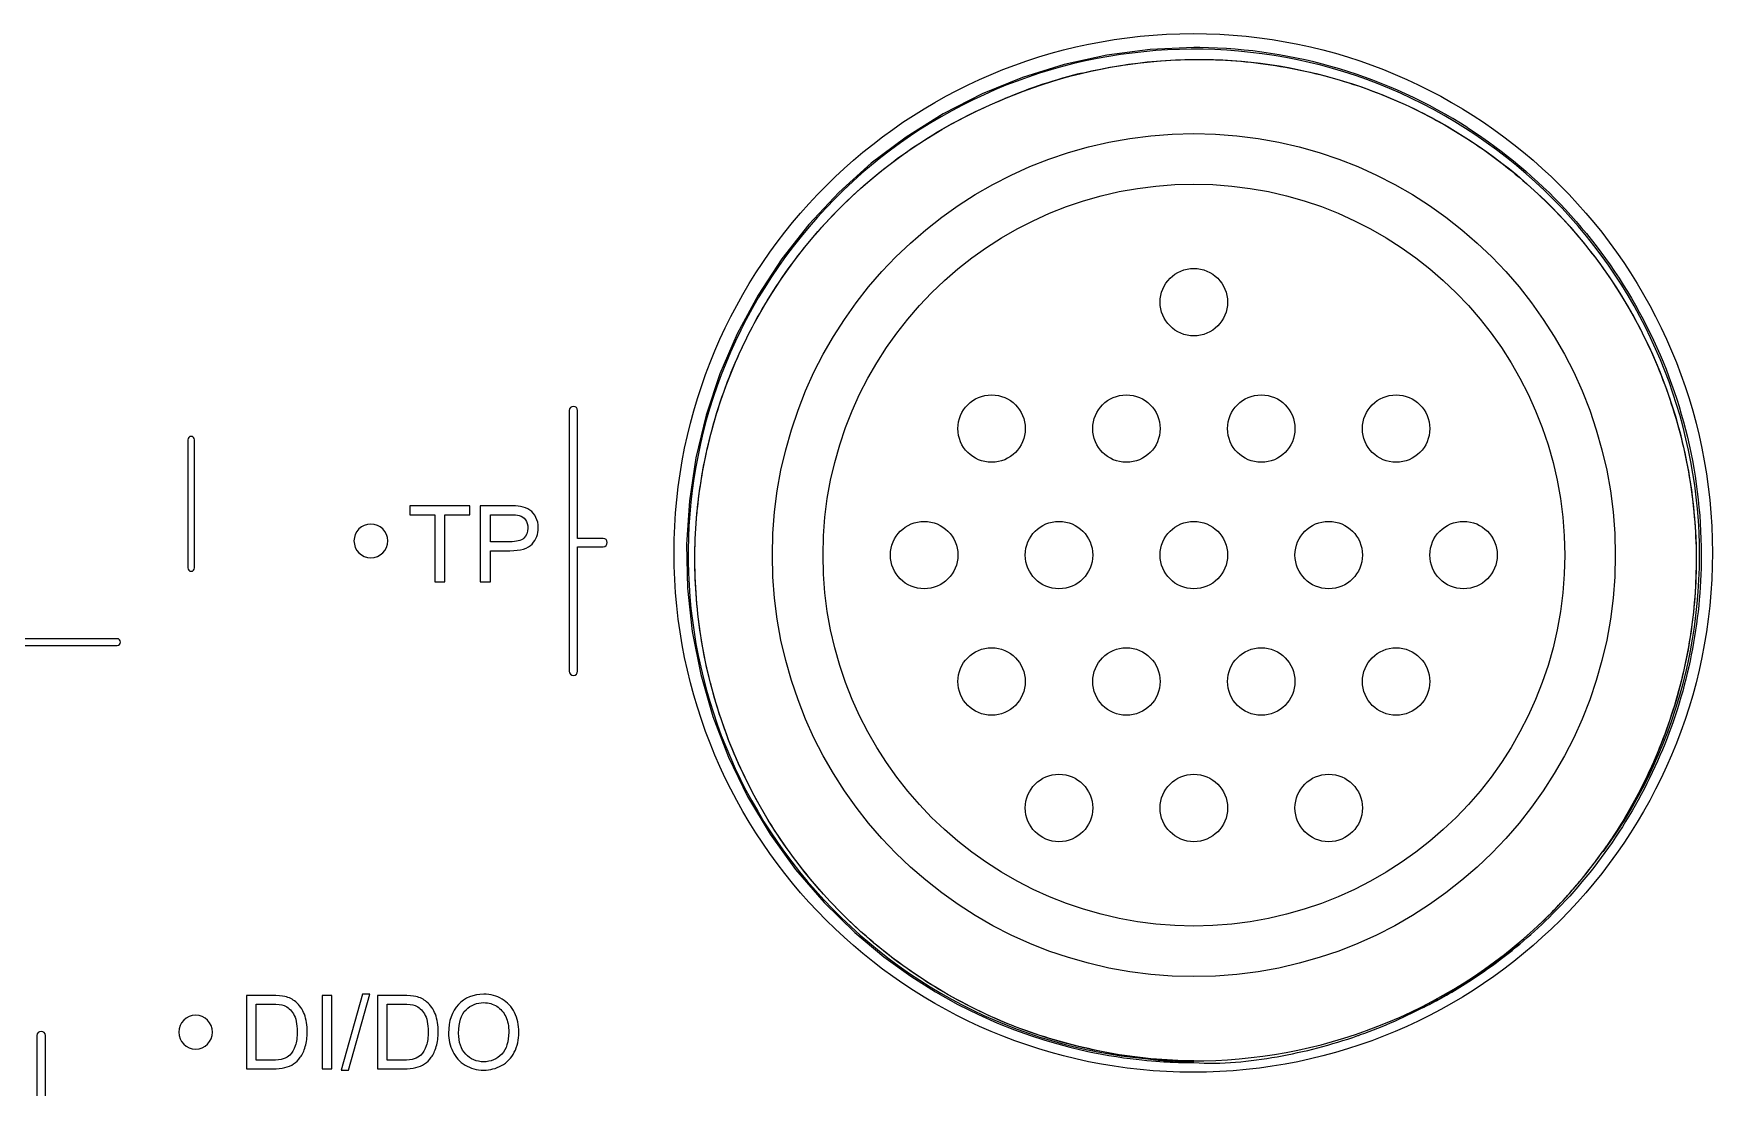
# Model space of a CAD drawing. Header units: millimetres. Extents: x 4086 to 8318, y 123 to 1549.
# Drawn here: x 7047.47 to 7097.27, y 1008.46 to 1039.71 of the extents above; entities that cross this region are included whole.
import ezdxf

# ---------------------------------------------------------------- set-up
doc = ezdxf.new("R2010")
doc.units = ezdxf.units.MM
doc.layers.add('20_ALL_FEATURES', color=7, linetype='Continuous')
doc.layers.add('layer 3', color=7, linetype='Continuous')

msp = doc.modelspace()

# ---------------------------------------------------------------- linework, layer by layer
at = {"layer": '20_ALL_FEATURES', "color": 7, "linetype": 'Continuous'}
for p, q in [((7090.015, 1036.915), (7090.041, 1036.898)), ((7096.934, 1024.259), (7096.934, 1024.221)), ((7094.142, 1015.643), (7094.131, 1015.627)), ((7090.029, 1011.594), (7090.007, 1011.58)), ((7079.388, 1009.481), (7079.342, 1009.49))]:
    msp.add_line(p, q, dxfattribs=at)
for points in [[(7081.885, 1039.3), (7080.59, 1039.244), (7079.305, 1039.077), (7078.039, 1038.801), (7076.802, 1038.416), (7075.603, 1037.926), (7074.45, 1037.335), (7073.352, 1036.647), (7072.317, 1035.868), (7071.353, 1035.002), (7070.468, 1034.056), (7069.666, 1033.038), (7068.956, 1031.955), (7068.341, 1030.814), (7067.827, 1029.625), (7067.417, 1028.396), (7067.114, 1027.136), (7066.92, 1025.855), (7066.838, 1024.562), (7066.867, 1023.266), (7067.007, 1021.979), (7067.257, 1020.707), (7067.616, 1019.463), (7068.081, 1018.253), (7068.648, 1017.088), (7069.313, 1015.976), (7070.071, 1014.925), (7070.917, 1013.944), (7071.826, 1013.055), (7072.688, 1012.336), (7073.485, 1011.762), (7074.217, 1011.3), (7074.887, 1010.926), (7075.499, 1010.622), (7076.058, 1010.373), (7076.569, 1010.17), (7077.035, 1010.003), (7077.462, 1009.865), (7077.851, 1009.751), (7078.207, 1009.656), (7078.534, 1009.578), (7078.832, 1009.513), (7079.106, 1009.459), (7079.358, 1009.414)], [(7079.358, 1009.414), (7079.588, 1009.376), (7079.8, 1009.345), (7079.995, 1009.319), (7080.174, 1009.298), (7080.339, 1009.28), (7080.491, 1009.265), (7080.631, 1009.252), (7080.76, 1009.242), (7080.879, 1009.234), (7080.989, 1009.227), (7081.091, 1009.221), (7081.184, 1009.216), (7081.271, 1009.213), (7081.351, 1009.21), (7081.425, 1009.207), (7081.493, 1009.205), (7081.556, 1009.204), (7081.615, 1009.202), (7081.669, 1009.202), (7081.719, 1009.201)]]:
    msp.add_lwpolyline(points, dxfattribs=at)
for centre, radius in [((7081.866, 1024.314), 15.4), ((7081.884, 1024.25), 12.5), ((7081.884, 1024.25), 11), ((7081.884, 1031.75), 1), ((7075.884, 1028), 1), ((7079.884, 1028), 1), ((7083.884, 1028), 1), ((7087.884, 1028), 1), ((7073.884, 1024.25), 1), ((7077.884, 1024.25), 1), ((7081.884, 1024.25), 1), ((7085.884, 1024.25), 1), ((7089.884, 1024.25), 1), ((7075.884, 1020.5), 1), ((7079.884, 1020.5), 1), ((7083.884, 1020.5), 1), ((7087.884, 1020.5), 1), ((7077.884, 1016.75), 1), ((7081.884, 1016.75), 1), ((7085.884, 1016.75), 1)]:
    msp.add_circle(centre, radius, dxfattribs=at)
for centre, radius, start, end in [((7081.885, 1024.309), 14.991, 89.3378, 89.9994), ((7081.884, 1024.251), 15.049, 57.3008, 89.3398), ((7081.884, 1024.25), 15, 324.0654, 315), ((7082.015, 1024.259), 14.692, 103.5517, 112.9863), ((7081.769, 1024.178), 15.031, 315.4945, 324.9352), ((7082.08, 1023.963), 14.653, 320.9459, 325.3273), ((7080.86, 1024.941), 16.217, 318.6966, 320.7472), ((7081.181, 1024.68), 15.803, 320.7442, 320.9802), ((7082.482, 1023.5), 14.048, 315.4411, 318.747), ((7081.766, 1024.193), 15.044, 306.5307, 315.4612), ((7081.869, 1024.268), 15.073, 306.0477, 314.9827), ((7081.776, 1024.183), 15.03, 300.3463, 306.5248), ((7081.877, 1024.262), 15.064, 302.7645, 306.0381), ((7081.88, 1024.256), 15.057, 299.8632, 302.6655), ((7081.762, 1024.213), 15.063, 289.6582, 297.9576), ((7081.766, 1024.2), 15.05, 297.9659, 300.3457), ((7081.895, 1024.23), 15.027, 297.4773, 299.8626), ((7081.722, 1024.327), 15.184, 289.3287, 289.6556), ((7081.885, 1024.253), 15.053, 269.3672, 269.9982)]:
    msp.add_arc(centre, radius, start, end, dxfattribs=at)
for points, knots in [([(7076.278, 1037.785), (7077.734, 1038.405), (7080.099, 1038.978), (7083.278, 1038.954), (7085.638, 1038.559), (7087.904, 1037.792), (7090.012, 1036.66), (7091.912, 1035.206), (7093.559, 1033.472), (7094.905, 1031.494), (7095.91, 1029.323), (7096.559, 1027.021), (7096.84, 1024.646), (7096.731, 1022.256), (7096.239, 1019.915), (7095.388, 1017.68), (7094.592, 1016.296), (7094.142, 1015.643)], [0, 0, 0, 0, 0.124638, 0.187163, 0.24969, 0.312214, 0.374737, 0.437264, 0.499791, 0.562314, 0.62484, 0.687367, 0.749894, 0.812418, 0.874945, 0.937473, 1, 1, 1, 1]), ([(7078.573, 1038.542), (7080.02, 1038.891), (7083.041, 1039.145), (7087.462, 1038.15), (7091.386, 1035.877), (7094.452, 1032.536), (7096.384, 1028.435), (7097.01, 1023.944), (7096.28, 1019.473), (7094.928, 1016.761), (7094.073, 1015.543)], [0, 0, 0, 0, 0.124993, 0.249986, 0.374983, 0.499982, 0.624983, 0.749986, 0.874991, 1, 1, 1, 1]), ([(7079.342, 1009.49), (7078.562, 1009.643), (7077.014, 1010.034), (7074.828, 1011.014), (7072.821, 1012.32), (7070.466, 1014.465), (7068.208, 1017.811), (7067.131, 1021.703), (7067.039, 1024.888), (7067.355, 1027.263), (7068.049, 1029.556), (7069.451, 1032.417), (7072.045, 1035.511), (7074.809, 1037.191), (7076.278, 1037.785)], [0, 0, 0, 0, 0.062605, 0.125203, 0.187794, 0.250384, 0.375182, 0.49998, 0.562585, 0.625191, 0.687797, 0.750402, 0.8752, 1, 1, 1, 1]), ([(7081.884, 1009.25), (7081.036, 1009.258), (7079.338, 1009.416), (7076.87, 1010.082), (7074.551, 1011.156), (7072.447, 1012.609), (7070.621, 1014.398), (7069.126, 1016.471), (7068.006, 1018.769), (7067.296, 1021.225), (7067.015, 1023.766), (7067.173, 1026.317), (7067.767, 1028.804), (7068.779, 1031.152), (7070.18, 1033.291), (7071.928, 1035.157), (7073.971, 1036.693), (7075.492, 1037.467), (7076.278, 1037.785)], [0, 0, 0, 0, 0.062503, 0.125008, 0.187509, 0.25, 0.312498, 0.374999, 0.437491, 0.499986, 0.562483, 0.624985, 0.687489, 0.749993, 0.812494, 0.874997, 0.937496, 1, 1, 1, 1]), ([(7090.041, 1036.898), (7091.09, 1036.222), (7093.026, 1034.6), (7095.234, 1031.531), (7096.619, 1028.013), (7096.934, 1025.507), (7096.934, 1024.259)], [0, 0, 0, 0, 0.25, 0.5, 0.75, 1, 1, 1, 1]), ([(7096.934, 1024.221), (7096.932, 1023.24), (7096.735, 1021.272), (7095.872, 1018.439), (7094.474, 1015.828), (7093.218, 1014.3), (7092.524, 1013.606)], [0, 0, 0, 0, 0.25, 0.5, 0.75, 1, 1, 1, 1]), ([(7081.886, 1009.2), (7082.708, 1009.137), (7083.954, 1009.277), (7085.567, 1009.619), (7086.358, 1009.862), (7086.748, 1009.999)], [0, 0, 0, 0, 0.499463, 0.749709, 1, 1, 1, 1])]:
    msp.add_open_spline(points, degree=3, knots=knots, dxfattribs=at)
for points in [[(7080.678, 1009.278), (7080.246, 1009.327), (7079.815, 1009.398), (7079.388, 1009.481)], [(7081.886, 1009.2), (7081.483, 1009.204), (7081.079, 1009.232), (7080.678, 1009.278)]]:
    msp.add_open_spline(points, degree=3, dxfattribs=at)
at = {"layer": 'layer 3'}
for points, knots in [([(7063.606, 1028.533), (7063.606, 1025.27), (7063.606, 1026.376), (7063.606, 1024.744), (7063.606, 1024.744), (7063.606, 1024.744), (7064.36, 1024.744), (7064.36, 1024.744), (7064.36, 1024.744), (7064.429, 1024.744), (7064.485, 1024.688), (7064.485, 1024.619), (7064.485, 1024.619), (7064.485, 1024.55), (7064.429, 1024.494), (7064.36, 1024.494), (7064.36, 1024.494), (7064.36, 1024.494), (7063.606, 1024.494), (7063.606, 1024.494), (7063.606, 1024.494), (7063.606, 1021.231), (7063.606, 1022.437), (7063.606, 1020.805), (7063.606, 1020.805), (7063.606, 1020.736), (7063.55, 1020.68), (7063.481, 1020.68), (7063.481, 1020.68), (7063.412, 1020.68), (7063.356, 1020.736), (7063.356, 1020.805), (7063.356, 1020.805), (7063.356, 1027.415), (7063.356, 1025.229), (7063.356, 1028.533), (7063.356, 1028.533), (7063.356, 1028.602), (7063.412, 1028.658), (7063.481, 1028.658), (7063.481, 1028.658), (7063.55, 1028.658), (7063.606, 1028.602), (7063.606, 1028.533)], [0, 0, 0, 0, 0.083333, 0.083333, 0.083333, 0.083333, 0.166667, 0.166667, 0.166667, 0.166667, 0.25, 0.25, 0.25, 0.25, 0.333333, 0.333333, 0.333333, 0.333333, 0.416667, 0.416667, 0.416667, 0.416667, 0.5, 0.5, 0.5, 0.5, 0.583333, 0.583333, 0.583333, 0.583333, 0.666667, 0.666667, 0.666667, 0.666667, 0.75, 0.75, 0.75, 0.75, 0.833333, 0.833333, 0.833333, 0.833333, 1, 1, 1, 1]), ([(7052.244, 1023.869), (7052.244, 1023.814), (7052.199, 1023.769), (7052.144, 1023.769), (7052.144, 1023.769), (7052.089, 1023.769), (7052.044, 1023.814), (7052.044, 1023.869), (7052.044, 1023.869), (7052.044, 1023.869), (7052.044, 1027.669), (7052.044, 1027.669), (7052.044, 1027.669), (7052.044, 1027.725), (7052.089, 1027.769), (7052.144, 1027.769), (7052.144, 1027.769), (7052.199, 1027.769), (7052.244, 1027.725), (7052.244, 1027.669), (7052.244, 1027.669), (7052.244, 1027.669), (7052.244, 1023.869), (7052.244, 1023.869)], [0, 0, 0, 0, 0.142857, 0.142857, 0.142857, 0.142857, 0.285714, 0.285714, 0.285714, 0.285714, 0.428571, 0.428571, 0.428571, 0.428571, 0.571429, 0.571429, 0.571429, 0.571429, 0.714286, 0.714286, 0.714286, 0.714286, 1, 1, 1, 1]), ([(7059.372, 1023.461), (7059.372, 1023.461), (7059.372, 1025.446), (7059.372, 1025.446), (7059.372, 1025.446), (7059.372, 1025.446), (7058.63, 1025.446), (7058.63, 1025.446), (7058.63, 1025.446), (7058.63, 1025.446), (7058.63, 1025.711), (7058.63, 1025.711), (7058.63, 1025.711), (7058.63, 1025.711), (7060.412, 1025.711), (7060.412, 1025.711), (7060.412, 1025.711), (7060.412, 1025.711), (7060.412, 1025.446), (7060.412, 1025.446), (7060.412, 1025.446), (7060.412, 1025.446), (7059.67, 1025.446), (7059.67, 1025.446), (7059.67, 1025.446), (7059.67, 1025.446), (7059.67, 1023.461), (7059.67, 1023.461), (7059.67, 1023.461), (7059.67, 1023.461), (7059.372, 1023.461), (7059.372, 1023.461)], [0, 0, 0, 0, 0.111111, 0.111111, 0.111111, 0.111111, 0.222222, 0.222222, 0.222222, 0.222222, 0.333333, 0.333333, 0.333333, 0.333333, 0.444444, 0.444444, 0.444444, 0.444444, 0.555556, 0.555556, 0.555556, 0.555556, 0.666667, 0.666667, 0.666667, 0.666667, 0.777778, 0.777778, 0.777778, 0.777778, 1, 1, 1, 1]), ([(7060.719, 1023.461), (7060.719, 1023.461), (7060.719, 1025.711), (7060.719, 1025.711), (7060.719, 1025.711), (7060.719, 1025.711), (7061.569, 1025.711), (7061.569, 1025.711), (7061.569, 1025.711), (7061.718, 1025.711), (7061.832, 1025.703), (7061.911, 1025.689), (7061.911, 1025.689), (7062.022, 1025.671), (7062.115, 1025.636), (7062.19, 1025.584), (7062.19, 1025.584), (7062.264, 1025.532), (7062.325, 1025.46), (7062.37, 1025.367), (7062.37, 1025.367), (7062.416, 1025.275), (7062.438, 1025.173), (7062.438, 1025.061), (7062.438, 1025.061), (7062.438, 1024.87), (7062.378, 1024.709), (7062.255, 1024.577), (7062.255, 1024.577), (7062.134, 1024.444), (7061.914, 1024.378), (7061.595, 1024.378), (7061.595, 1024.378), (7061.595, 1024.378), (7061.018, 1024.378), (7061.018, 1024.378), (7061.018, 1024.378), (7061.018, 1024.378), (7061.018, 1023.461), (7061.018, 1023.461), (7061.018, 1023.461), (7061.018, 1023.461), (7060.719, 1023.461), (7060.719, 1023.461)], [0, 0, 0, 0, 0.083333, 0.083333, 0.083333, 0.083333, 0.166667, 0.166667, 0.166667, 0.166667, 0.25, 0.25, 0.25, 0.25, 0.333333, 0.333333, 0.333333, 0.333333, 0.416667, 0.416667, 0.416667, 0.416667, 0.5, 0.5, 0.5, 0.5, 0.583333, 0.583333, 0.583333, 0.583333, 0.666667, 0.666667, 0.666667, 0.666667, 0.75, 0.75, 0.75, 0.75, 0.833333, 0.833333, 0.833333, 0.833333, 1, 1, 1, 1]), ([(7061.018, 1024.642), (7061.018, 1024.642), (7061.599, 1024.642), (7061.599, 1024.642), (7061.599, 1024.642), (7061.792, 1024.642), (7061.928, 1024.678), (7062.009, 1024.749), (7062.009, 1024.749), (7062.09, 1024.821), (7062.13, 1024.922), (7062.13, 1025.052), (7062.13, 1025.052), (7062.13, 1025.146), (7062.107, 1025.227), (7062.059, 1025.294), (7062.059, 1025.294), (7062.012, 1025.361), (7061.949, 1025.405), (7061.871, 1025.427), (7061.871, 1025.427), (7061.821, 1025.44), (7061.728, 1025.446), (7061.593, 1025.446), (7061.593, 1025.446), (7061.593, 1025.446), (7061.018, 1025.446), (7061.018, 1025.446), (7061.018, 1025.446), (7061.018, 1025.446), (7061.018, 1024.642), (7061.018, 1024.642)], [0, 0, 0, 0, 0.111111, 0.111111, 0.111111, 0.111111, 0.222222, 0.222222, 0.222222, 0.222222, 0.333333, 0.333333, 0.333333, 0.333333, 0.444444, 0.444444, 0.444444, 0.444444, 0.555556, 0.555556, 0.555556, 0.555556, 0.666667, 0.666667, 0.666667, 0.666667, 0.777778, 0.777778, 0.777778, 0.777778, 1, 1, 1, 1]), ([(7046.144, 1021.569), (7046.088, 1021.569), (7046.044, 1021.614), (7046.044, 1021.669), (7046.044, 1021.669), (7046.044, 1021.725), (7046.088, 1021.769), (7046.144, 1021.769), (7046.144, 1021.769), (7046.144, 1021.769), (7049.944, 1021.769), (7049.944, 1021.769), (7049.944, 1021.769), (7049.999, 1021.769), (7050.044, 1021.725), (7050.044, 1021.669), (7050.044, 1021.669), (7050.044, 1021.614), (7049.999, 1021.569), (7049.944, 1021.569), (7049.944, 1021.569), (7049.944, 1021.569), (7046.144, 1021.569), (7046.144, 1021.569)], [0, 0, 0, 0, 0.142857, 0.142857, 0.142857, 0.142857, 0.285714, 0.285714, 0.285714, 0.285714, 0.428571, 0.428571, 0.428571, 0.428571, 0.571429, 0.571429, 0.571429, 0.571429, 0.714286, 0.714286, 0.714286, 0.714286, 1, 1, 1, 1]), ([(7053.785, 1009.013), (7053.785, 1009.013), (7053.785, 1011.19), (7053.785, 1011.19), (7053.785, 1011.19), (7053.785, 1011.19), (7054.535, 1011.19), (7054.535, 1011.19), (7054.535, 1011.19), (7054.704, 1011.19), (7054.834, 1011.18), (7054.923, 1011.159), (7054.923, 1011.159), (7055.047, 1011.13), (7055.154, 1011.078), (7055.242, 1011.003), (7055.242, 1011.003), (7055.357, 1010.906), (7055.443, 1010.782), (7055.499, 1010.631), (7055.499, 1010.631), (7055.557, 1010.48), (7055.585, 1010.308), (7055.585, 1010.113), (7055.585, 1010.113), (7055.585, 1009.948), (7055.566, 1009.802), (7055.527, 1009.674), (7055.527, 1009.674), (7055.489, 1009.546), (7055.439, 1009.44), (7055.379, 1009.357), (7055.379, 1009.357), (7055.318, 1009.273), (7055.252, 1009.207), (7055.18, 1009.16), (7055.18, 1009.16), (7055.109, 1009.112), (7055.022, 1009.075), (7054.921, 1009.05), (7054.921, 1009.05), (7054.819, 1009.025), (7054.702, 1009.013), (7054.571, 1009.013), (7054.571, 1009.013), (7054.571, 1009.013), (7053.785, 1009.013), (7053.785, 1009.013)], [0, 0, 0, 0, 0.076923, 0.076923, 0.076923, 0.076923, 0.153846, 0.153846, 0.153846, 0.153846, 0.230769, 0.230769, 0.230769, 0.230769, 0.307692, 0.307692, 0.307692, 0.307692, 0.384615, 0.384615, 0.384615, 0.384615, 0.461538, 0.461538, 0.461538, 0.461538, 0.538462, 0.538462, 0.538462, 0.538462, 0.615385, 0.615385, 0.615385, 0.615385, 0.692308, 0.692308, 0.692308, 0.692308, 0.769231, 0.769231, 0.769231, 0.769231, 0.846154, 0.846154, 0.846154, 0.846154, 1, 1, 1, 1]), ([(7054.074, 1009.269), (7054.074, 1009.269), (7054.538, 1009.269), (7054.538, 1009.269), (7054.538, 1009.269), (7054.682, 1009.269), (7054.794, 1009.282), (7054.876, 1009.309), (7054.876, 1009.309), (7054.957, 1009.336), (7055.022, 1009.373), (7055.071, 1009.422), (7055.071, 1009.422), (7055.139, 1009.49), (7055.192, 1009.582), (7055.23, 1009.698), (7055.23, 1009.698), (7055.268, 1009.813), (7055.287, 1009.953), (7055.287, 1010.118), (7055.287, 1010.118), (7055.287, 1010.346), (7055.25, 1010.521), (7055.175, 1010.644), (7055.175, 1010.644), (7055.101, 1010.767), (7055.01, 1010.849), (7054.903, 1010.89), (7054.903, 1010.89), (7054.826, 1010.92), (7054.702, 1010.935), (7054.531, 1010.935), (7054.531, 1010.935), (7054.531, 1010.935), (7054.074, 1010.935), (7054.074, 1010.935), (7054.074, 1010.935), (7054.074, 1010.935), (7054.074, 1009.269), (7054.074, 1009.269)], [0, 0, 0, 0, 0.090909, 0.090909, 0.090909, 0.090909, 0.181818, 0.181818, 0.181818, 0.181818, 0.272727, 0.272727, 0.272727, 0.272727, 0.363636, 0.363636, 0.363636, 0.363636, 0.454545, 0.454545, 0.454545, 0.454545, 0.545455, 0.545455, 0.545455, 0.545455, 0.636364, 0.636364, 0.636364, 0.636364, 0.727273, 0.727273, 0.727273, 0.727273, 0.818182, 0.818182, 0.818182, 0.818182, 1, 1, 1, 1]), ([(7056.03, 1009.013), (7056.03, 1009.013), (7056.03, 1011.19), (7056.03, 1011.19), (7056.03, 1011.19), (7056.03, 1011.19), (7056.318, 1011.19), (7056.318, 1011.19), (7056.318, 1011.19), (7056.318, 1011.19), (7056.318, 1009.013), (7056.318, 1009.013), (7056.318, 1009.013), (7056.318, 1009.013), (7056.03, 1009.013), (7056.03, 1009.013)], [0, 0, 0, 0, 0.2, 0.2, 0.2, 0.2, 0.4, 0.4, 0.4, 0.4, 0.6, 0.6, 0.6, 0.6, 1, 1, 1, 1]), ([(7056.591, 1008.977), (7056.591, 1008.977), (7057.224, 1011.227), (7057.224, 1011.227), (7057.224, 1011.227), (7057.224, 1011.227), (7057.439, 1011.227), (7057.439, 1011.227), (7057.439, 1011.227), (7057.439, 1011.227), (7056.807, 1008.977), (7056.807, 1008.977), (7056.807, 1008.977), (7056.807, 1008.977), (7056.591, 1008.977), (7056.591, 1008.977)], [0, 0, 0, 0, 0.2, 0.2, 0.2, 0.2, 0.4, 0.4, 0.4, 0.4, 0.6, 0.6, 0.6, 0.6, 1, 1, 1, 1]), ([(7057.67, 1009.013), (7057.67, 1009.013), (7057.67, 1011.19), (7057.67, 1011.19), (7057.67, 1011.19), (7057.67, 1011.19), (7058.42, 1011.19), (7058.42, 1011.19), (7058.42, 1011.19), (7058.59, 1011.19), (7058.719, 1011.18), (7058.808, 1011.159), (7058.808, 1011.159), (7058.933, 1011.13), (7059.039, 1011.078), (7059.127, 1011.003), (7059.127, 1011.003), (7059.242, 1010.906), (7059.328, 1010.782), (7059.385, 1010.631), (7059.385, 1010.631), (7059.442, 1010.48), (7059.47, 1010.308), (7059.47, 1010.113), (7059.47, 1010.113), (7059.47, 1009.948), (7059.451, 1009.802), (7059.412, 1009.674), (7059.412, 1009.674), (7059.374, 1009.546), (7059.324, 1009.44), (7059.264, 1009.357), (7059.264, 1009.357), (7059.203, 1009.273), (7059.137, 1009.207), (7059.065, 1009.16), (7059.065, 1009.16), (7058.994, 1009.112), (7058.907, 1009.075), (7058.806, 1009.05), (7058.806, 1009.05), (7058.704, 1009.025), (7058.588, 1009.013), (7058.456, 1009.013), (7058.456, 1009.013), (7058.456, 1009.013), (7057.67, 1009.013), (7057.67, 1009.013)], [0, 0, 0, 0, 0.076923, 0.076923, 0.076923, 0.076923, 0.153846, 0.153846, 0.153846, 0.153846, 0.230769, 0.230769, 0.230769, 0.230769, 0.307692, 0.307692, 0.307692, 0.307692, 0.384615, 0.384615, 0.384615, 0.384615, 0.461538, 0.461538, 0.461538, 0.461538, 0.538462, 0.538462, 0.538462, 0.538462, 0.615385, 0.615385, 0.615385, 0.615385, 0.692308, 0.692308, 0.692308, 0.692308, 0.769231, 0.769231, 0.769231, 0.769231, 0.846154, 0.846154, 0.846154, 0.846154, 1, 1, 1, 1]), ([(7057.959, 1009.269), (7057.959, 1009.269), (7058.423, 1009.269), (7058.423, 1009.269), (7058.423, 1009.269), (7058.567, 1009.269), (7058.679, 1009.282), (7058.761, 1009.309), (7058.761, 1009.309), (7058.842, 1009.336), (7058.907, 1009.373), (7058.956, 1009.422), (7058.956, 1009.422), (7059.024, 1009.49), (7059.077, 1009.582), (7059.115, 1009.698), (7059.115, 1009.698), (7059.153, 1009.813), (7059.172, 1009.953), (7059.172, 1010.118), (7059.172, 1010.118), (7059.172, 1010.346), (7059.135, 1010.521), (7059.06, 1010.644), (7059.06, 1010.644), (7058.986, 1010.767), (7058.895, 1010.849), (7058.788, 1010.89), (7058.788, 1010.89), (7058.711, 1010.92), (7058.587, 1010.935), (7058.416, 1010.935), (7058.416, 1010.935), (7058.416, 1010.935), (7057.959, 1010.935), (7057.959, 1010.935), (7057.959, 1010.935), (7057.959, 1010.935), (7057.959, 1009.269), (7057.959, 1009.269)], [0, 0, 0, 0, 0.090909, 0.090909, 0.090909, 0.090909, 0.181818, 0.181818, 0.181818, 0.181818, 0.272727, 0.272727, 0.272727, 0.272727, 0.363636, 0.363636, 0.363636, 0.363636, 0.454545, 0.454545, 0.454545, 0.454545, 0.545455, 0.545455, 0.545455, 0.545455, 0.636364, 0.636364, 0.636364, 0.636364, 0.727273, 0.727273, 0.727273, 0.727273, 0.818182, 0.818182, 0.818182, 0.818182, 1, 1, 1, 1]), ([(7059.778, 1010.073), (7059.778, 1010.434), (7059.875, 1010.716), (7060.069, 1010.921), (7060.069, 1010.921), (7060.263, 1011.125), (7060.514, 1011.227), (7060.821, 1011.227), (7060.821, 1011.227), (7061.022, 1011.227), (7061.203, 1011.179), (7061.364, 1011.083), (7061.364, 1011.083), (7061.526, 1010.987), (7061.649, 1010.853), (7061.733, 1010.681), (7061.733, 1010.681), (7061.818, 1010.51), (7061.861, 1010.316), (7061.861, 1010.098), (7061.861, 1010.098), (7061.861, 1009.878), (7061.816, 1009.68), (7061.727, 1009.506), (7061.727, 1009.506), (7061.638, 1009.332), (7061.511, 1009.2), (7061.348, 1009.111), (7061.348, 1009.111), (7061.185, 1009.021), (7061.008, 1008.977), (7060.819, 1008.977), (7060.819, 1008.977), (7060.614, 1008.977), (7060.431, 1009.026), (7060.269, 1009.125), (7060.269, 1009.125), (7060.108, 1009.224), (7059.986, 1009.359), (7059.903, 1009.53), (7059.903, 1009.53), (7059.819, 1009.701), (7059.778, 1009.882), (7059.778, 1010.073)], [0, 0, 0, 0, 0.083333, 0.083333, 0.083333, 0.083333, 0.166667, 0.166667, 0.166667, 0.166667, 0.25, 0.25, 0.25, 0.25, 0.333333, 0.333333, 0.333333, 0.333333, 0.416667, 0.416667, 0.416667, 0.416667, 0.5, 0.5, 0.5, 0.5, 0.583333, 0.583333, 0.583333, 0.583333, 0.666667, 0.666667, 0.666667, 0.666667, 0.75, 0.75, 0.75, 0.75, 0.833333, 0.833333, 0.833333, 0.833333, 1, 1, 1, 1]), ([(7060.076, 1010.068), (7060.076, 1009.806), (7060.146, 1009.6), (7060.287, 1009.449), (7060.287, 1009.449), (7060.428, 1009.299), (7060.605, 1009.223), (7060.818, 1009.223), (7060.818, 1009.223), (7061.035, 1009.223), (7061.212, 1009.299), (7061.353, 1009.451), (7061.353, 1009.451), (7061.493, 1009.603), (7061.563, 1009.819), (7061.563, 1010.099), (7061.563, 1010.099), (7061.563, 1010.276), (7061.533, 1010.43), (7061.473, 1010.562), (7061.473, 1010.562), (7061.413, 1010.694), (7061.325, 1010.796), (7061.21, 1010.868), (7061.21, 1010.868), (7061.095, 1010.941), (7060.966, 1010.977), (7060.822, 1010.977), (7060.822, 1010.977), (7060.619, 1010.977), (7060.443, 1010.907), (7060.296, 1010.768), (7060.296, 1010.768), (7060.149, 1010.628), (7060.076, 1010.395), (7060.076, 1010.068)], [0, 0, 0, 0, 0.1, 0.1, 0.1, 0.1, 0.2, 0.2, 0.2, 0.2, 0.3, 0.3, 0.3, 0.3, 0.4, 0.4, 0.4, 0.4, 0.5, 0.5, 0.5, 0.5, 0.6, 0.6, 0.6, 0.6, 0.7, 0.7, 0.7, 0.7, 0.8, 0.8, 0.8, 0.8, 1, 1, 1, 1]), ([(7047.819, 1010), (7047.819, 1003.437), (7047.819, 993.592), (7047.819, 990.311), (7047.819, 990.311), (7047.819, 990.242), (7047.763, 990.186), (7047.694, 990.186), (7047.694, 990.186), (7047.625, 990.186), (7047.569, 990.242), (7047.569, 990.311), (7047.569, 990.311), (7047.569, 996.874), (7047.569, 1006.719), (7047.569, 1010), (7047.569, 1010), (7047.569, 1010.069), (7047.625, 1010.125), (7047.694, 1010.125), (7047.694, 1010.125), (7047.763, 1010.125), (7047.819, 1010.069), (7047.819, 1010)], [0, 0, 0, 0, 0.142857, 0.142857, 0.142857, 0.142857, 0.285714, 0.285714, 0.285714, 0.285714, 0.428571, 0.428571, 0.428571, 0.428571, 0.571429, 0.571429, 0.571429, 0.571429, 0.714286, 0.714286, 0.714286, 0.714286, 1, 1, 1, 1])]:
    msp.add_open_spline(points, degree=3, knots=knots, dxfattribs=at)
at = {"layer": 'layer 3', "color": 142}
for points in [[(7057.472, 1025.169), (7057.748, 1025.169), (7057.972, 1024.946), (7057.972, 1024.669), (7057.972, 1024.669), (7057.972, 1024.393), (7057.748, 1024.169), (7057.472, 1024.169), (7057.472, 1024.169), (7057.196, 1024.169), (7056.972, 1024.393), (7056.972, 1024.669), (7056.972, 1024.669), (7056.972, 1024.946), (7057.196, 1025.169), (7057.472, 1025.169)], [(7052.274, 1010.602), (7052.55, 1010.602), (7052.774, 1010.378), (7052.774, 1010.102), (7052.774, 1010.102), (7052.774, 1009.826), (7052.55, 1009.602), (7052.274, 1009.602), (7052.274, 1009.602), (7051.998, 1009.602), (7051.774, 1009.826), (7051.774, 1010.102), (7051.774, 1010.102), (7051.774, 1010.378), (7051.998, 1010.602), (7052.274, 1010.602)]]:
    msp.add_open_spline(points, degree=3, knots=[0, 0, 0, 0, 0.2, 0.2, 0.2, 0.2, 0.4, 0.4, 0.4, 0.4, 0.6, 0.6, 0.6, 0.6, 1, 1, 1, 1], dxfattribs=at)

doc.saveas('drawing.dxf')
